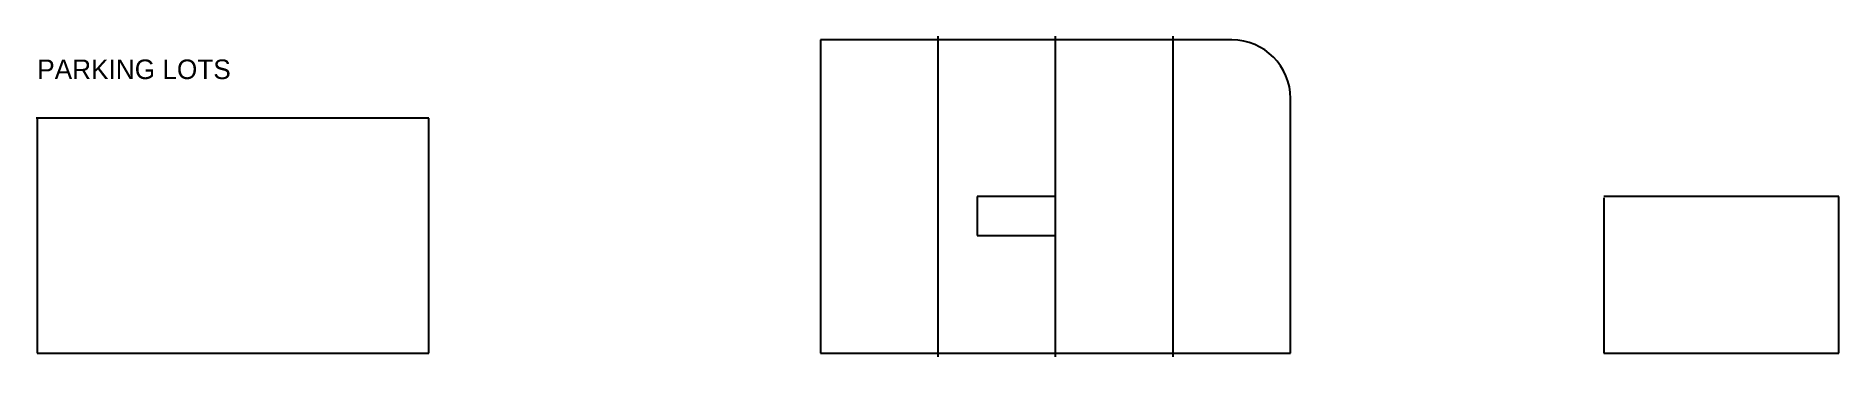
# Model space of a CAD drawing. Header units: millimetres. Extents: x -30 to 46000, y -100 to 8100.
import ezdxf

# ---------------------------------------------------------------- set-up
doc = ezdxf.new("R2010")
doc.units = ezdxf.units.MM
for name, color, linetype in [('BROKEN', 7, 'Continuous'), ('ISLAND', 7, 'Continuous'), ('LOT_A', 7, 'Continuous'), ('LOT_B', 7, 'Continuous'), ('NOTES', 7, 'Continuous'), ('STALLS', 7, 'Continuous')]:
    doc.layers.add(name, color=color, linetype=linetype)

msp = doc.modelspace()

# ---------------------------------------------------------------- linework, layer by layer
at = {"layer": 'BROKEN'}
for p, q in [((46000, 4000), (40000, 4000)), ((40000, 3970), (40000, 0)), ((46000, 0), (46000, 4000)), ((40000, 0), (46000, 0))]:
    msp.add_line(p, q, dxfattribs=at)
at = {"layer": 'ISLAND'}
for p, q in [((25999.8, 4000), (24000, 4000)), ((24000, 3999.8), (24000, 3000)), ((26000, 3000.2), (26000, 4000)), ((24000.2, 3000), (26000, 3000))]:
    msp.add_line(p, q, dxfattribs=at)
at = {"layer": 'LOT_A'}
for p, q in [((9999.7, 6000), (-30, 6000)), ((0, 5999.6), (0, 0)), ((10000, 0.3), (10000, 6000)), ((0.3, 0), (10000, 0))]:
    msp.add_line(p, q, dxfattribs=at)
at = {"layer": 'LOT_B'}
for p, q in [((30500.4, 8000), (20000, 8000)), ((20000, 7999.5), (20000, 0)), ((32000, 0.3), (32000, 6500)), ((20000.2, 0), (32000, 0))]:
    msp.add_line(p, q, dxfattribs=at)
msp.add_arc((30500, 6500), 1500, 0, 89.9888, dxfattribs=at)
at = {"layer": 'STALLS'}
for p, q in [((23000, -100), (23000, 8100)), ((26000, -100), (26000, 8100)), ((29000, -100), (29000, 8100))]:
    msp.add_line(p, q, dxfattribs=at)

# ---------------------------------------------------------------- texts
at = {"layer": 'NOTES'}
msp.add_text('PARKING LOTS', height=500, dxfattribs=at).set_placement((0, 7000))

doc.saveas('drawing.dxf')
